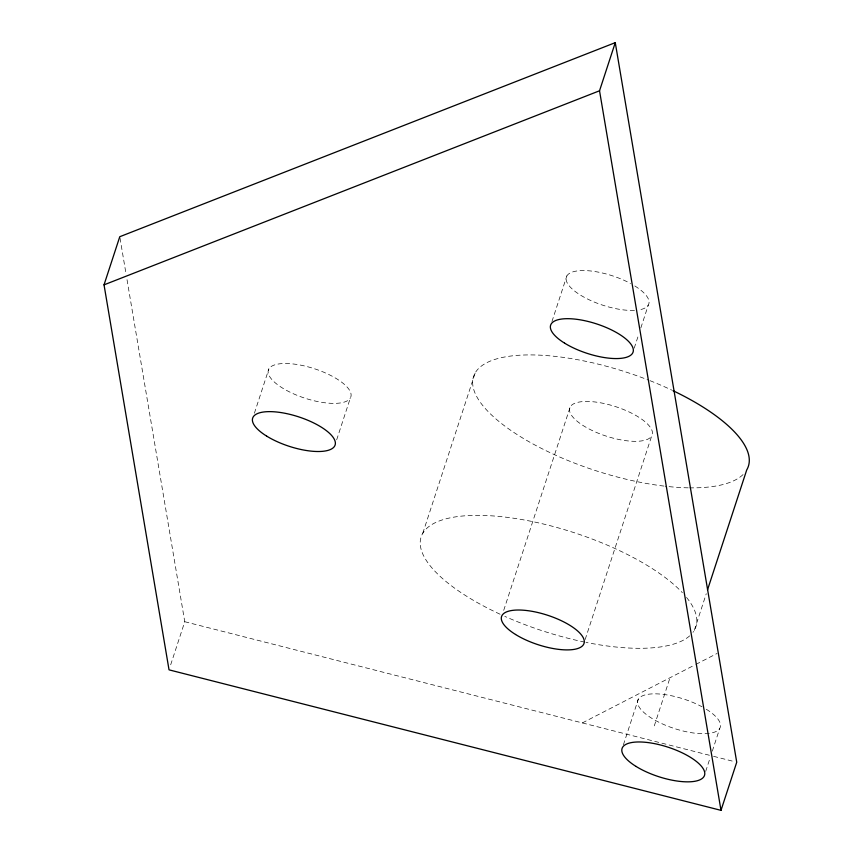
<?xml version="1.0" encoding="UTF-8"?>
<svg xmlns="http://www.w3.org/2000/svg" width="853" height="853" viewBox="0 0 853 853"><rect width="100%" height="100%" fill="white"/><g stroke="black" fill="none" stroke-linecap="round" stroke-linejoin="round"><path stroke-width="0.64" stroke-dasharray="4.26 3.2" d="M170.685 664.786L184.76 621.72L126.873 278.771M254.397 413.215L268.887 368.88M336.679 439.807L350.348 397.999A43.364 15.471 18.1 0 0 296.14 364.359A43.364 15.471 18.1 0 0 282.364 387.966A43.364 15.471 18.1 0 0 350.348 397.999M422.768 533.296L475.206 372.857M551.944 321.538L566.85 275.935M503.718 610.343L570.241 406.828M634.227 348.12L638.79 334.195M640.859 327.861L648.312 305.054M585.179 639.462L651.692 435.947A43.364 15.471 18.1 0 0 597.495 402.307A43.364 15.471 18.1 0 0 583.719 425.914A43.364 15.471 18.1 0 0 651.692 435.947M623.404 744.808L638.3 699.215M654.294 725.86L670.021 677.719M694.289 630.367L706.263 593.731M705.687 771.4L710.24 757.464M712.308 751.13L719.761 728.334M582.343 722.917L694.737 664.988M695.909 664.38L717.096 653.462M184.76 621.72L712.287 755.993M713.577 756.323L734.156 761.558M119.996 238.04L125.977 273.514M634.835 285.979A43.364 15.471 18.1 0 1 638.876 309.916M634.461 310.375A43.364 15.471 18.1 0 1 578.611 293.922A43.364 15.471 18.1 0 1 575.295 271.254A43.364 15.471 18.1 0 1 630.516 283.484M686.537 597.441A144.541 51.564 18.1 0 1 693.009 632.286M689.661 635.88A144.541 51.564 18.1 0 1 585.99 642.373M584.71 642.106A144.541 51.564 18.1 0 1 504.805 616.367M500.093 614.224A144.541 51.564 18.1 0 1 459.479 516.342A144.541 51.564 18.1 0 1 682.368 592.686M706.284 709.248A43.364 15.471 18.1 0 1 710.325 733.196M709.291 733.356A43.364 15.471 18.1 0 1 652.374 718.663A43.364 15.471 18.1 0 1 645.785 694.747A43.364 15.471 18.1 0 1 701.966 706.753M743.038 474.577A144.541 51.564 18.1 0 1 689.629 487.852M688.211 487.831A144.541 51.564 18.1 0 1 665.308 486.231M663.975 486.082A144.541 51.564 18.1 0 1 472.882 385.663A144.541 51.564 18.1 0 1 648.77 380.193M650.018 380.683A144.541 51.564 18.1 0 1 671.716 390.077"/><path stroke-width="1.28" d="M104.034 284.849L119.772 236.718L615.269 42.65L736.736 762.219L720.998 810.35L169.033 669.85L104.034 284.849L599.531 90.781L615.269 42.65M707.5 589.935L746.727 469.928A144.541 51.564 18.1 0 0 672.953 390.663M599.531 90.781L720.998 810.35M636.05 766.431A43.364 15.471 18.1 0 0 704.024 776.465A43.364 15.471 18.1 0 0 649.826 742.824A43.364 15.471 18.1 0 0 636.05 766.431M564.601 343.151A43.364 15.471 18.1 0 0 632.574 353.195A43.364 15.471 18.1 0 0 578.377 319.544A43.364 15.471 18.1 0 0 564.601 343.151M266.637 436.096A43.364 15.471 18.1 0 0 334.611 446.14A43.364 15.471 18.1 0 0 280.413 412.489A43.364 15.471 18.1 0 0 266.637 436.096M515.543 634.483A43.364 15.471 18.1 0 0 583.527 644.527A43.364 15.471 18.1 0 0 529.318 610.876A43.364 15.471 18.1 0 0 515.543 634.483"/></g></svg>
